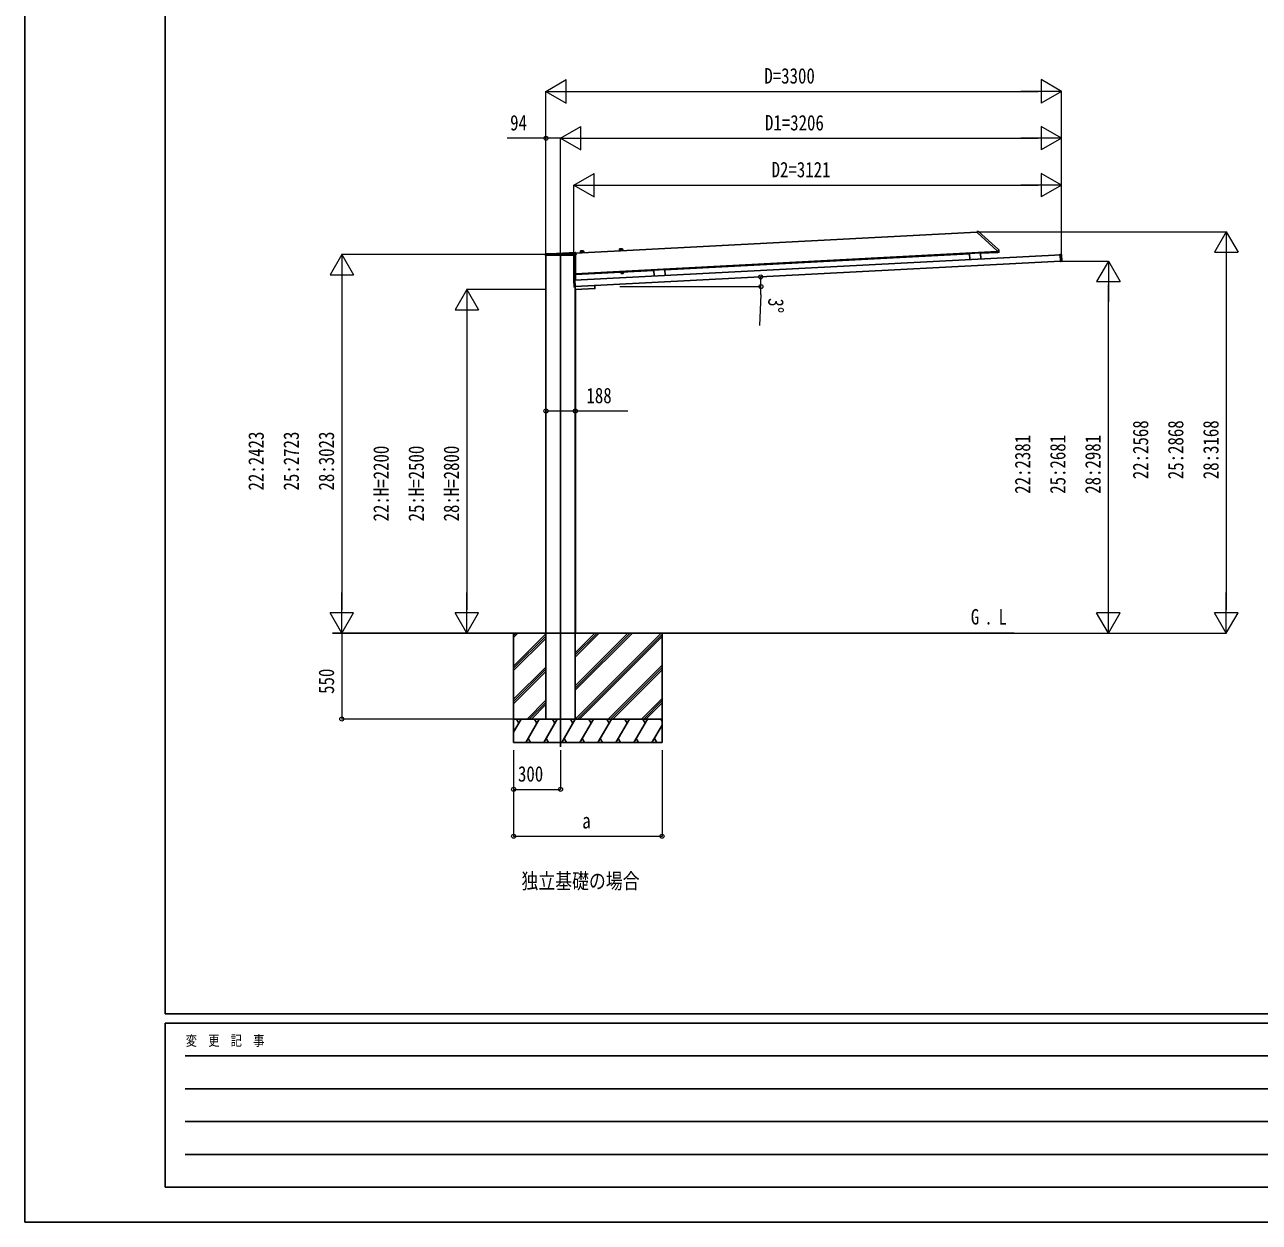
# Model space of a CAD drawing. Units: millimetres, scale not verified. Extents: x -12615 to 12615, y -8910 to 8910.
# Drawn here: x -12615 to -4712, y -8910 to -1245 of the extents above; entities that cross this region are included whole.
import ezdxf
from ezdxf.enums import TextEntityAlignment as Align

# ---------------------------------------------------------------- set-up
doc = ezdxf.new("R2010")
doc.units = ezdxf.units.MM
doc.header["$LTSCALE"] = 50
for name, color, linetype in [('0-2_USER1', 3, 'Continuous'), ('0-4_YKK_12', 2, 'Continuous'), ('0-6_YKK_A1', 4, 'Continuous'), ('0-8_YKK_ZWAK', 7, 'Continuous')]:
    doc.layers.add(name, color=color, linetype=linetype)
doc.layers.add('0-7_YKK_D', color=6, linetype='Continuous', lineweight=18)
doc.styles.add('ＭＳ ゴシック', font='')
doc.styles.get('ＭＳ ゴシック').set_extended_font_data('MS Gothic')

msp = doc.modelspace()

# ---------------------------------------------------------------- linework, layer by layer
at = {"layer": '0-4_YKK_12'}
msp.add_line((-9184.04, -2713.5), (-9184.04, -5866.48), dxfattribs=at)
at = {"layer": '0-6_YKK_A1'}
for p, q in [((-9086.76, -2706.46), (-6518.99, -2571.89)), ((-6519.17, -2568.4), (-6511.57, -2568.46)), ((-6519.15, -2568.86), (-6519.17, -2568.4)), ((-6519.15, -2568.86), (-6518.85, -2574.49)), ((-6518.69, -2574.83), (-6389.2, -2691.43)), ((-6508.93, -2569.49), (-6381.07, -2684.62)), ((-8808.29, -2682.77), (-8808.35, -2689.46)), ((-8805.45, -2679.8), (-8790.52, -2679.02)), ((-8787.38, -2681.67), (-8786.62, -2688.32)), ((-9283.6, -2720.83), (-9283.53, -2712.98)), ((-9283.1, -2720.83), (-9283.6, -2720.83)), ((-9085.63, -2720.83), (-9283.1, -2720.83)), ((-9282.53, -2711.99), (-9087.02, -2711.99)), ((-9278.04, -5139), (-9278.04, -2720.83)), ((-9250.29, -2711.92), (-9088.05, -2703.42)), ((-9092.38, -2880.99), (-5980.11, -2717.88)), ((-9091.34, -2880.94), (-9091.34, -2720.83)), ((-9090.29, -2920.94), (-5984.7, -2758.18)), ((-9090.04, -2838.81), (-6388.75, -2697.24)), ((-9090.04, -2880.87), (-9090.04, -2720.83)), ((-9087.01, -2704.3), (-9086.03, -2712.88)), ((-9086.03, -2712.88), (-9086.03, -2712.9)), ((-9086.03, -2712.9), (-9085.13, -2720.83)), ((-9085.13, -2720.83), (-9085.63, -2720.83)), ((-9059.01, -2703.07), (-9059.02, -2704.6)), ((-9059.02, -2704.6), (-9035.05, -2703.35)), ((-9059.02, -2704.6), (-9035.05, -2703.35)), ((-9059, -2705), (-9059.02, -2704.6)), ((-9059, -2705), (-9035.03, -2703.75)), ((-9058.53, -2702.58), (-9035.75, -2701.38)), ((-9057.95, -2695.85), (-9058.01, -2702.55)), ((-9055.11, -2692.88), (-9040.17, -2692.1)), ((-9037.04, -2694.76), (-9036.28, -2701.41)), ((-9035.23, -2701.82), (-9035.05, -2703.35)), ((-9035.03, -2703.75), (-9035.05, -2703.35)), ((-8809.35, -2689.99), (-8809.36, -2691.52)), ((-8809.36, -2691.52), (-8785.4, -2690.26)), ((-8809.36, -2691.52), (-8785.4, -2690.26)), ((-8809.34, -2691.92), (-8809.36, -2691.52)), ((-8809.34, -2691.92), (-8785.38, -2690.66)), ((-8808.88, -2689.49), (-8786.09, -2688.3)), ((-8785.57, -2688.74), (-8785.4, -2690.26)), ((-8785.38, -2690.66), (-8785.4, -2690.26)), ((-8516.31, -2813.75), (-6566.74, -2711.58)), ((-6495.97, -2705.36), (-6566.87, -2709.08)), ((-6566.87, -2709.08), (-6564.81, -2748.53)), ((-6495.97, -2705.36), (-6493.9, -2744.81)), ((-6495.84, -2707.86), (-6388.49, -2702.24)), ((-6389.04, -2691.77), (-6388.95, -2693.38)), ((-6388.9, -2694.31), (-6388.95, -2693.38)), ((-6388.9, -2694.31), (-6381.27, -2694.38)), ((-6388.88, -2694.81), (-6388.9, -2694.31)), ((-6388.88, -2694.81), (-6388.49, -2702.24)), ((-6388.49, -2702.24), (-6380.88, -2701.84)), ((-6381.27, -2694.38), (-6379.86, -2694.39)), ((-6379.75, -2687.38), (-6379.43, -2693.46)), ((-6379.43, -2693.46), (-6379.36, -2694.87)), ((-5991.96, -2718.5), (-5986.79, -2718.23)), ((-5985.67, -2716.8), (-5986.87, -2716.86)), ((-5986.85, -2717.21), (-5986.87, -2716.86)), ((-5986.87, -2716.86), (-5986.87, -2716.86)), ((-5986.82, -2717.71), (-5986.85, -2717.21)), ((-5984.67, -2758.73), (-5986.82, -2717.71)), ((-5985.67, -2716.8), (-5985.67, -2716.8)), ((-5985.07, -2716.66), (-5979.18, -2716.35)), ((-5984.65, -2759.23), (-5984.67, -2758.73)), ((-5984.65, -2759.23), (-5984.63, -2759.58)), ((-5984.63, -2759.58), (-5983.43, -2759.52)), ((-5984.63, -2759.58), (-5984.63, -2759.58)), ((-5983.43, -2759.52), (-5983.43, -2759.52)), ((-5976.93, -2759.29), (-5982.82, -2759.6)), ((-5978.66, -2716.82), (-5976.46, -2758.76)), ((-9089.78, -2843.8), (-9090.04, -2838.85)), ((-9089.78, -2843.8), (-8587.21, -2817.47)), ((-8782.53, -2830.91), (-8797.52, -2831.69)), ((-8797.52, -2831.69), (-8797.26, -2836.6)), ((-8796.23, -2837.13), (-8797.26, -2836.6)), ((-8797.06, -2831.67), (-8797.15, -2830.07)), ((-8783.24, -2836.45), (-8796.23, -2837.13)), ((-8793.77, -2831.5), (-8793.51, -2836.41)), ((-8786.27, -2831.1), (-8786.02, -2836.02)), ((-8783.24, -2836.45), (-8782.27, -2835.82)), ((-8783.07, -2829.33), (-8782.98, -2830.93)), ((-8782.53, -2830.91), (-8782.27, -2835.82)), ((-8516.44, -2811.25), (-8587.34, -2814.97)), ((-8587.34, -2814.97), (-8585.27, -2854.41)), ((-8516.44, -2811.25), (-8514.37, -2850.7)), ((-9100.62, -2880.43), (-9098.43, -2922.38)), ((-9094.26, -2879.6), (-9100.15, -2879.91)), ((-9097.9, -2922.85), (-9092.01, -2922.54)), ((-9093.65, -2879.68), (-9092.46, -2879.62)), ((-9093.65, -2879.68), (-9093.65, -2879.68)), ((-9092.44, -2879.97), (-9092.46, -2879.62)), ((-9092.46, -2879.62), (-9092.46, -2879.62)), ((-9092.41, -2880.46), (-9092.44, -2879.97)), ((-9090.26, -2921.49), (-9092.41, -2880.46)), ((-9091.9, -2922.52), (-9091.01, -2939.5)), ((-9090.22, -2922.34), (-9091.42, -2922.4)), ((-9091.42, -2922.4), (-9091.42, -2922.4)), ((-9091.34, -5139), (-9091.34, -2922.4)), ((-9090.24, -2921.99), (-9090.26, -2921.49)), ((-9090.24, -2921.99), (-9090.22, -2922.34)), ((-9090.22, -2922.34), (-9090.22, -2922.34)), ((-8965.66, -2914.4), (-8964.69, -2932.88)), ((-9091.34, -2939), (-9091.04, -2939)), ((-9090.04, -5139), (-9090.04, -2940.45)), ((-9089.96, -2940.45), (-8965.63, -2933.93)), ((-10643.75, -5139), (-6281.63, -5139)), ((-9484.94, -5139), (-9484.94, -5839)), ((-9484.94, -5166.38), (-9457.56, -5139)), ((-9484.94, -5152.24), (-9471.7, -5139)), ((-9484.94, -5350.23), (-9278.94, -5144.23)), ((-9484.94, -5364.37), (-9278.94, -5158.37)), ((-9484.94, -5378.51), (-9278.94, -5172.51)), ((-9278.04, -5139), (-9278.04, -5689)), ((-9091.34, -5139), (-9091.34, -5689)), ((-9091.08, -5689), (-8541.08, -5139)), ((-9090.94, -5505.01), (-8724.93, -5139)), ((-9090.94, -5476.73), (-8753.21, -5139)), ((-9090.94, -5490.87), (-8739.07, -5139)), ((-9090.94, -5292.88), (-8937.06, -5139)), ((-9090.94, -5278.74), (-8951.2, -5139)), ((-9090.94, -5264.6), (-8965.34, -5139)), ((-9076.94, -5689), (-8534.94, -5147)), ((-9062.8, -5689), (-8534.94, -5161.15)), ((-8534.94, -5139), (-8534.94, -5839)), ((-9484.94, -5562.36), (-9278.94, -5356.36)), ((-9484.94, -5576.5), (-9278.94, -5370.5)), ((-8878.95, -5689), (-8534.94, -5344.99)), ((-8864.81, -5689), (-8534.94, -5359.14)), ((-8850.66, -5689), (-8534.94, -5373.28)), ((-9484.94, -5590.64), (-9278.94, -5384.65)), ((-9399.45, -5689), (-9278.94, -5568.49)), ((-9385.31, -5689), (-9278.94, -5582.63)), ((-9371.16, -5689), (-9278.94, -5596.78)), ((-8666.82, -5689), (-8534.94, -5557.12)), ((-8652.67, -5689), (-8534.94, -5571.27)), ((-8638.53, -5689), (-8534.94, -5585.41)), ((-8534.94, -5689), (-9484.94, -5689)), ((-9484.94, -5772.83), (-9436.54, -5689)), ((-9451.54, -5714.98), (-9466.54, -5689)), ((-9407.67, -5839), (-9321.07, -5689)), ((-9336.07, -5714.98), (-9351.07, -5689)), ((-9292.2, -5839), (-9205.6, -5689)), ((-9278.04, -5689), (-9091.34, -5689)), ((-9220.6, -5714.98), (-9235.6, -5689)), ((-9176.73, -5839), (-9090.13, -5689)), ((-9105.13, -5714.98), (-9120.13, -5689)), ((-9061.26, -5839), (-8974.66, -5689)), ((-8989.66, -5714.98), (-9004.66, -5689)), ((-8945.79, -5839), (-8859.19, -5689)), ((-8889.19, -5689), (-8874.19, -5714.98)), ((-8830.32, -5839), (-8743.72, -5689)), ((-8758.72, -5714.98), (-8773.72, -5689)), ((-8714.85, -5839), (-8628.25, -5689)), ((-8643.25, -5714.98), (-8658.25, -5689)), ((-8534.94, -5702.58), (-8542.78, -5689)), ((-8599.38, -5839), (-8534.94, -5727.38)), ((-9484.94, -5839), (-8534.94, -5839)), ((-9392.68, -5813.02), (-9377.68, -5839)), ((-9277.2, -5813.02), (-9262.2, -5839)), ((-9161.73, -5813.02), (-9146.74, -5839)), ((-9046.26, -5813.02), (-9031.27, -5839)), ((-8930.79, -5813.02), (-8915.8, -5839)), ((-8815.32, -5813.02), (-8800.33, -5839)), ((-8699.85, -5813.02), (-8684.86, -5839)), ((-8584.38, -5813.02), (-8569.38, -5839))]:
    msp.add_line(p, q, dxfattribs=at)
msp.add_lwpolyline([(-6379.36, -2694.87), (-6379, -2701.74), (-6380.88, -2701.84)], dxfattribs=at)
msp.add_lwpolyline([(-8798.68, -2828.55), (-8781.7, -2827.66), (-8781.62, -2829.26), (-8798.59, -2830.15)], close=True, dxfattribs=at)
for centre, radius, start, end in [((-6518.35, -2574.46), 0.5, 183, 228), ((-6511.61, -2572.46), 4, 48, 89.5), ((-8805.29, -2682.79), 3, 93, 179.5), ((-8790.36, -2682.01), 3, 6.5, 93), ((-6383.75, -2687.59), 4, 3, 48), ((-9282.53, -2712.99), 1, 90, 176.5048), ((-9282.53, -2712.99), 1, 176.5048, 179.5), ((-9252.91, -2661.99), 50, 270, 273.00032), ((-9088, -2704.42), 1, 6.5, 93.00032), ((-9087.02, -2712.99), 1, 6.5, 90), ((-9058.51, -2703.07), 0.5, 93, 179.5), ((-9054.95, -2695.88), 3, 93, 179.5), ((-9040.02, -2695.1), 3, 6.5, 93), ((-9035.73, -2701.88), 0.5, 6.5, 93), ((-8808.85, -2689.99), 0.5, 93, 179.5), ((-8786.07, -2688.8), 0.5, 6.5, 93), ((-6389.53, -2691.8), 0.5, 3, 48), ((-6379.86, -2694.89), 0.5, 3, 89.5), ((-5985.63, -2713.93), 2.86, 272.73957, 279.49104), ((-5983.11, -2763.79), 4.28, 87.31821, 94.21342), ((-8795.53, -2833.77), 3.32, 238.61575, 307.38425), ((-8790.38, -2824.39), 12.42, 255.41205, 290.58795), ((-8784.29, -2833.18), 3.32, 238.61575, 307.38425), ((-9094, -2876.83), 2.86, 266.50896, 273.26043), ((-9091.28, -2926.68), 4.28, 91.78658, 98.68179), ((-9090.02, -2939.45), 1, 183, 273), ((-8965.69, -2932.93), 1, 273, 3)]:
    msp.add_arc(centre, radius, start, end, dxfattribs=at)
for centre, major_axis, ratio, start_param, end_param in [((-5985.67, -2716.76), (0.599, 0.031), 0.061163, 4.712389, 5.0226887), ((-5985.06, -2716.96), (0.016, -0.3), 0.998135, 3.1415927, 3.9550709), ((-5982.84, -2759.3), (0.016, -0.3), 0.998135, 5.4698366, 6.2831853), ((-5979.16, -2716.85), (0.336, 0.373), 0.99628, 5.4996506, 7.06672), ((-5976.96, -2758.79), (0.373, -0.336), 0.99628, 5.4996506, 7.06672), ((-9100.12, -2880.41), (-0.373, 0.336), 0.99628, 5.4996506, 7.06672), ((-9097.93, -2922.35), (-0.336, -0.373), 0.99628, 5.4996506, 7.06672), ((-9094.24, -2879.9), (0.016, -0.3), 0.998135, 2.3281144, 3.1415927), ((-9093.66, -2879.64), (-0.599, -0.031), 0.061163, 1.2604966, 1.5707963), ((-9092.03, -2922.24), (0.016, -0.3), 0.998135, 0, 0.8133487)]:
    msp.add_ellipse(centre, major_axis=major_axis, ratio=ratio, start_param=start_param, end_param=end_param, dxfattribs=at)
at = {"layer": '0-7_YKK_D'}
for p, q in [((-9278.04, -1671.47), (-9148.14, -1596.47)), ((-9148.14, -1746.47), (-9148.14, -1596.47)), ((-5978.04, -1671.47), (-6107.94, -1596.47)), ((-6107.94, -1596.47), (-6107.94, -1746.47)), ((-9278.04, -2705), (-9278.04, -1670.47)), ((-9278.04, -1671.47), (-9148.14, -1746.47)), ((-9278.04, -1671.47), (-9018.23, -1671.47)), ((-9128.04, -1671.47), (-6128.04, -1671.47)), ((-5978.04, -1671.47), (-6237.85, -1671.47)), ((-5978.04, -1671.47), (-6107.94, -1746.47)), ((-5978.04, -2756.36), (-5978.04, -1670.47)), ((-9184.04, -1971.47), (-9054.14, -1896.47)), ((-9054.14, -2046.47), (-9054.14, -1896.47)), ((-5978.04, -1971.47), (-6107.94, -1896.47)), ((-6107.94, -1896.47), (-6107.94, -2046.47)), ((-9278.04, -2715), (-9278.04, -1970.47)), ((-9184.04, -2712.5), (-9184.04, -1970.47)), ((-9184.04, -2712.5), (-9184.04, -1970.47)), ((-9184.04, -1971.47), (-9054.14, -2046.47)), ((-9184.04, -1971.47), (-8924.23, -1971.47)), ((-9034.04, -1971.47), (-6128.04, -1971.47)), ((-5978.04, -1971.47), (-6237.85, -1971.47)), ((-5978.04, -1971.47), (-6107.94, -2046.47)), ((-5978.04, -2756.36), (-5978.04, -1970.47)), ((-9099.04, -2271.47), (-8969.14, -2196.47)), ((-8969.14, -2346.47), (-8969.14, -2196.47)), ((-5978.04, -2271.47), (-6107.94, -2196.47)), ((-6107.94, -2196.47), (-6107.94, -2346.47)), ((-9099.04, -2880.84), (-9099.04, -2270.47)), ((-9099.04, -2271.47), (-8969.14, -2346.47)), ((-9099.04, -2271.47), (-8839.24, -2271.47)), ((-8949.04, -2271.47), (-6128.04, -2271.47)), ((-5978.04, -2271.47), (-6237.85, -2271.47)), ((-5978.04, -2271.47), (-6107.94, -2346.47)), ((-5978.04, -2756.36), (-5978.04, -2270.47)), ((-6510, -2571.47), (-4922.04, -2571.47)), ((-4923.04, -2571.47), (-4998.04, -2701.37)), ((-4923.04, -2571.47), (-4848.04, -2701.37)), ((-4923.04, -2571.47), (-4923.04, -2831.28)), ((-10584.94, -2716), (-10659.94, -2845.9)), ((-9279.04, -2716), (-10585.94, -2716)), ((-10584.94, -2716), (-10509.94, -2845.9)), ((-10584.94, -2716), (-10584.94, -2975.81)), ((-5981.51, -2758.06), (-5677.04, -2758.06)), ((-5678.04, -2758.06), (-5753.04, -2887.97)), ((-5678.04, -2758.06), (-5603.04, -2887.97)), ((-5678.04, -2758.06), (-5678.04, -3017.87)), ((-4998.04, -2701.37), (-4848.04, -2701.37)), ((-4923.04, -2721.47), (-4923.04, -4989)), ((-10659.94, -2845.9), (-10509.94, -2845.9)), ((-10584.94, -2866), (-10584.94, -4989)), ((-8804.48, -2920.99), (-7900.69, -2920.99)), ((-5753.04, -2887.97), (-5603.04, -2887.97)), ((-5678.04, -4989), (-5678.04, -2908.06)), ((-9784.94, -2939), (-9859.94, -3068.9)), ((-9279.04, -2939), (-9785.94, -2939)), ((-9784.94, -2939), (-9709.94, -3068.9)), ((-9784.94, -2939), (-9784.94, -3198.81)), ((-7902.78, -2971.98), (-7911.29, -3170.2)), ((-9859.94, -3068.9), (-9709.94, -3068.9)), ((-9784.94, -3089), (-9784.94, -4989)), ((-10584.94, -5139), (-10584.94, -4879.19)), ((-9784.94, -5139), (-9784.94, -4879.19)), ((-5678.04, -5139), (-5678.04, -4879.19)), ((-4923.04, -5139), (-4923.04, -4879.19)), ((-10584.94, -5139), (-10659.94, -5009.1)), ((-10509.94, -5009.1), (-10659.94, -5009.1)), ((-10584.94, -5139), (-10509.94, -5009.1)), ((-9784.94, -5139), (-9859.94, -5009.1)), ((-9709.94, -5009.1), (-9859.94, -5009.1)), ((-9784.94, -5139), (-9709.94, -5009.1)), ((-5678.04, -5139), (-5753.04, -5009.1)), ((-5603.04, -5009.1), (-5753.04, -5009.1)), ((-5678.04, -5139), (-5603.04, -5009.1)), ((-4923.04, -5139), (-4998.04, -5009.1)), ((-4848.04, -5009.1), (-4998.04, -5009.1)), ((-4923.04, -5139), (-4848.04, -5009.1)), ((-10584.94, -5139), (-10584.94, -5689)), ((-6280.63, -5139), (-5677.04, -5139)), ((-6279.63, -5139), (-4922.04, -5139)), ((-9485.94, -5689), (-10585.94, -5689)), ((-9484.94, -5889), (-9484.94, -6440)), ((-9484.94, -5889), (-9484.94, -6140)), ((-9184.94, -5889), (-9184.94, -6140)), ((-8534.94, -5889), (-8534.94, -6440)), ((-9484.94, -6139), (-9184.94, -6139)), ((-9484.94, -6439), (-8534.94, -6439))]:
    msp.add_line(p, q, dxfattribs=at)
for points in [[(-9184.04, -1971.47), (-9278.04, -1971.47), (-9527.44, -1971.47)], [(-9278.04, -3717.32), (-9090.04, -3717.32), (-8754.24, -3717.32)]]:
    msp.add_lwpolyline(points, dxfattribs=at)
for centre in [(-9278.04, -1971.47), (-7903.32, -2858.73), (-7901.69, -2920.99), (-9278.04, -3717.32), (-9090.04, -3717.32), (-10584.94, -5689), (-9484.94, -6139), (-9184.94, -6139), (-9484.94, -6439), (-8534.94, -6439)]:
    msp.add_circle(centre, 12.75, dxfattribs=at)
for start, end in [(0, 3), (357.54356, 0)]:
    msp.add_arc((-9091.34, -2920.99), 1189.65, start, end, dxfattribs=at)
at = {"layer": '0-8_YKK_ZWAK'}
for p, q in [((-11714.94, -7575), (-11714.94, 8325)), ((11685.06, -7575), (-11714.94, -7575)), ((-3914.94, -7635), (-11714.94, -7635)), ((-11714.94, -8685), (-11714.94, -7635)), ((-11587.44, -7845), (-4064.94, -7845)), ((-11587.44, -8055), (-4064.94, -8055)), ((-11587.44, -8265), (-4064.94, -8265)), ((-11587.44, -8475), (-4064.94, -8475)), ((-11714.94, -8685), (-3914.94, -8685))]:
    msp.add_line(p, q, dxfattribs=at)
msp.add_lwpolyline([(-12615, -8910), (12615, -8910), (12615, 8910), (-12615, 8910)], close=True, dxfattribs=at)

# ---------------------------------------------------------------- texts
at = {"layer": '0-2_USER1', "style": 'ＭＳ ゴシック', "width": 0.8}
for s, p in [('G', (-6558.44, -5113.69)), ('L', (-6381.12, -5113.69)), ('.', (-6472.04, -5113.69)), ('独立基礎の場合', (-9435, -6805))]:
    msp.add_text(s, height=98.97, dxfattribs=at).set_placement(p, align=Align.BOTTOM_LEFT)
at = {"layer": '0-7_YKK_D', "style": 'ＭＳ ゴシック', "width": 0.8}
for s, p in [('D=3300', (-7880.04, -1651.47)), ('94', (-9507.44, -1951.47)), ('D1=3206', (-7876.24, -1951.47)), ('D2=3121', (-7833.74, -2251.47)), ('188', (-9019.04, -3697.32)), ('300', (-9457.34, -6119)), ('a', (-9045.94, -6419))]:
    msp.add_text(s, height=98.97, dxfattribs=at).set_placement(p, align=Align.BOTTOM_LEFT)
for s, rotation, p in [('3°', 267.544, (-7883.66, -2992.82)), ('22:2568', 90, (-5393.04, -4154.03)), ('25:2868', 90, (-5168.04, -4154.03)), ('28:3168', 90, (-4943.04, -4154.03)), ('22:2423', 90, (-11054.94, -4226.3)), ('25:2723', 90, (-10829.94, -4226.3)), ('28:3023', 90, (-10604.94, -4226.3)), ('22:H=2200', 90, (-10254.94, -4424.2)), ('25:H=2500', 90, (-10029.94, -4424.2)), ('28:H=2800', 90, (-9804.94, -4424.2)), ('22:2381', 90, (-6148.04, -4247.33)), ('25:2681', 90, (-5923.04, -4247.33)), ('28:2981', 90, (-5698.04, -4247.33)), ('550', 90, (-10604.94, -5528.08))]:
    msp.add_text(s, height=98.97, rotation=rotation, dxfattribs=at).set_placement(p, align=Align.BOTTOM_LEFT)
at = {"layer": '0-8_YKK_ZWAK', "style": 'ＭＳ ゴシック', "width": 0.8}
msp.add_text('変  更  記  事', height=65.98, dxfattribs=at).set_placement((-11583.93, -7800), align=Align.BOTTOM_LEFT)

doc.saveas('drawing.dxf')
